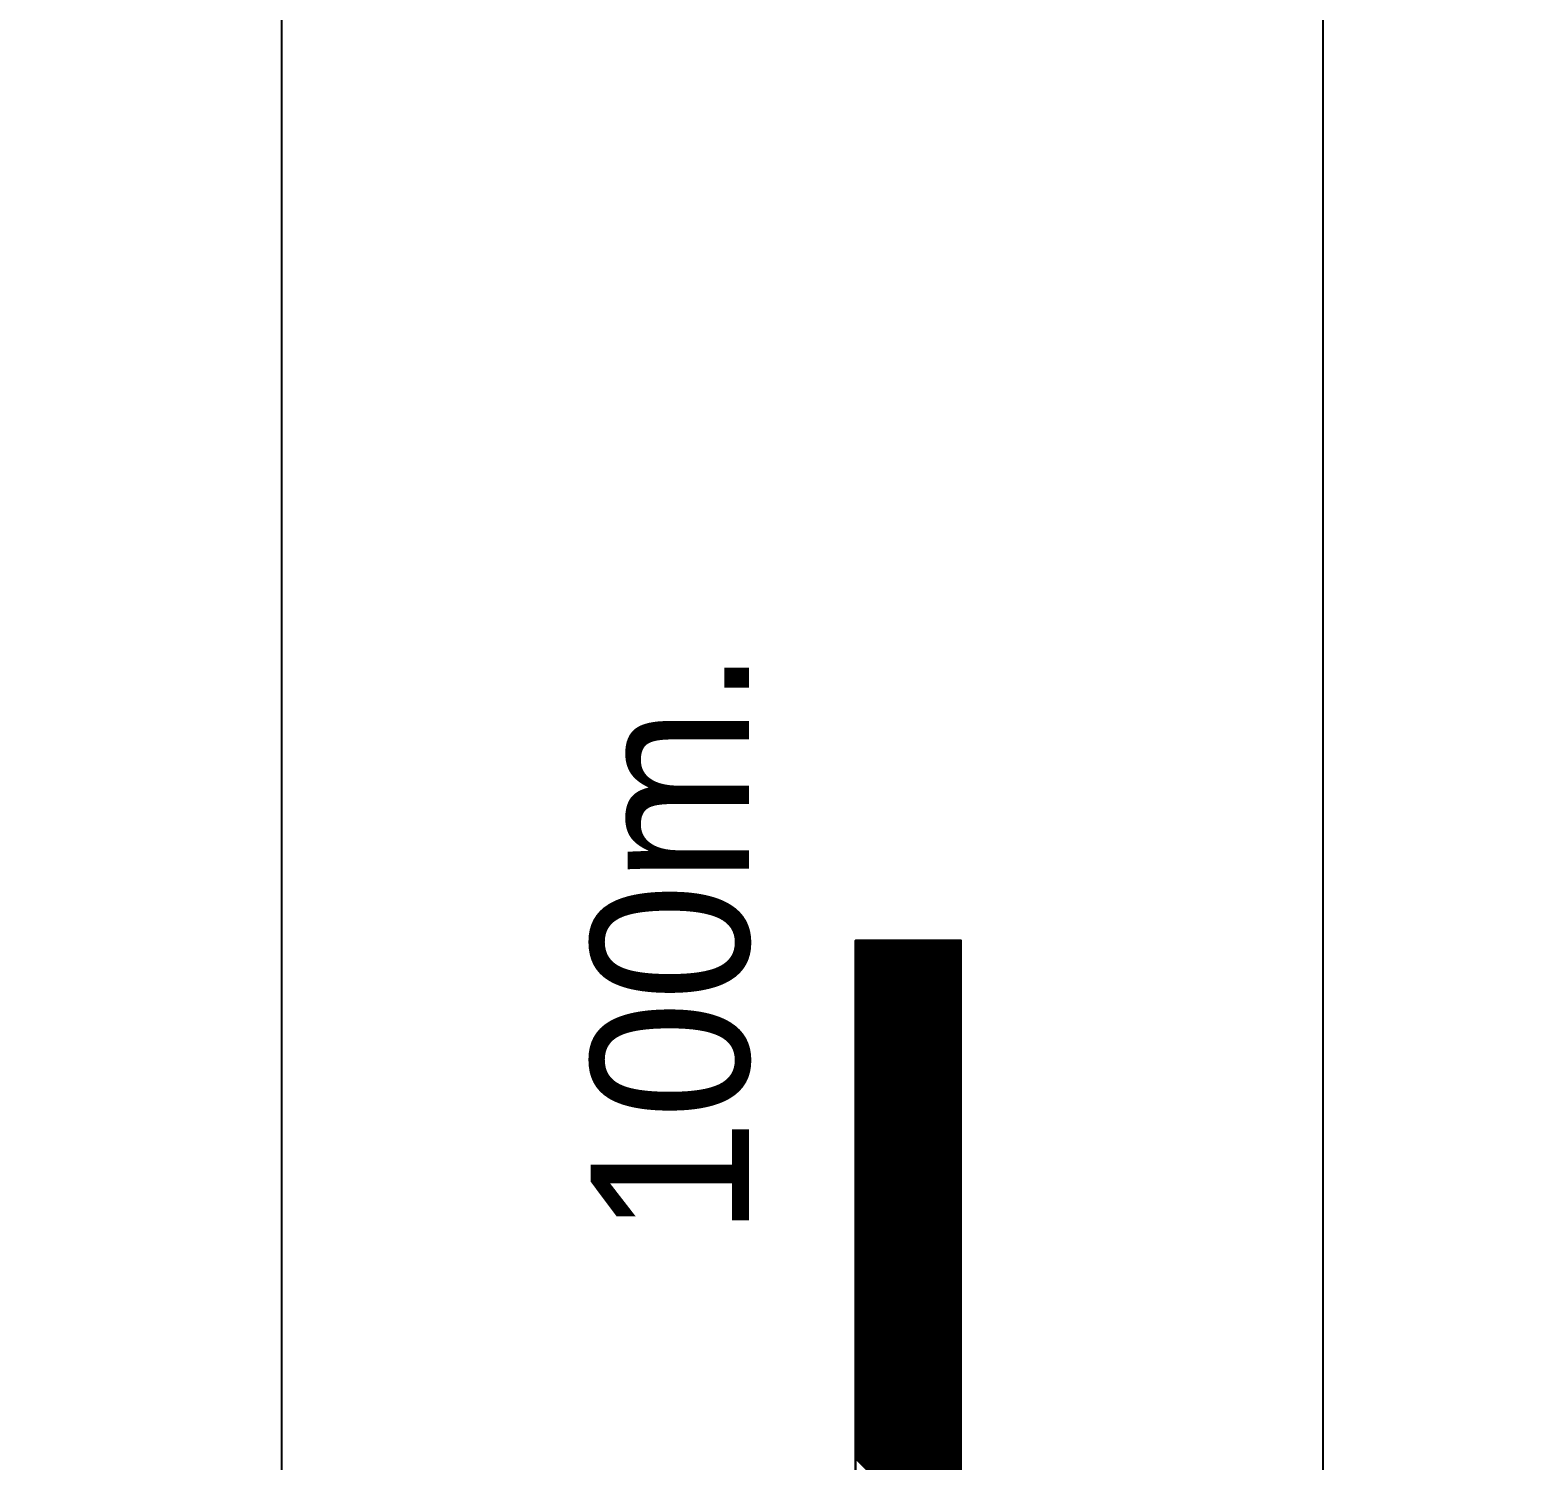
# Model space of a CAD drawing. Extents: x 729854 to 730444, y 4373781 to 4374808.
# Drawn here: x 730085.85 to 730100.01, y 4374776.08 to 4374789.64 of the extents above; entities that cross this region are included whole.
import ezdxf
from ezdxf.enums import TextEntityAlignment as Align

# ---------------------------------------------------------------- set-up
doc = ezdxf.new("R2010")
doc.units = 0
doc.layers.get('0').update_dxf_attribs({"linetype": 'CONTINUOUS'})

msp = doc.modelspace()

# ---------------------------------------------------------------- linework, layer by layer
at = {"color": 0, "linetype": 'CONTINUOUS'}
for p, q in [((730093.67, 4374681.01), (730093.67, 4374781.01)), ((730094.67, 4374780.01), (730093.67, 4374781.01)), ((730093.67, 4374681.01), (730093.67, 4374781.01)), ((730094.67, 4374780.01), (730093.67, 4374781.01)), ((730094.67, 4374779.99), (730093.67, 4374780.99)), ((730094.67, 4374779.99), (730093.67, 4374780.99)), ((730094.67, 4374779.98), (730093.67, 4374780.98)), ((730094.67, 4374779.98), (730093.67, 4374780.98)), ((730094.67, 4374779.96), (730093.67, 4374780.96)), ((730094.67, 4374779.96), (730093.67, 4374780.96)), ((730094.67, 4374779.95), (730093.67, 4374780.95)), ((730094.67, 4374779.95), (730093.67, 4374780.95)), ((730094.67, 4374779.93), (730093.67, 4374780.93)), ((730094.67, 4374779.93), (730093.67, 4374780.93)), ((730094.67, 4374779.92), (730093.67, 4374780.92)), ((730094.67, 4374779.92), (730093.67, 4374780.92)), ((730094.67, 4374779.91), (730093.67, 4374780.91)), ((730094.67, 4374779.91), (730093.67, 4374780.91)), ((730094.67, 4374780.02), (730093.68, 4374781.01)), ((730094.67, 4374780.02), (730093.68, 4374781.01)), ((730094.67, 4374780.03), (730093.69, 4374781.01)), ((730094.67, 4374780.03), (730093.69, 4374781.01)), ((730094.67, 4374780.05), (730093.71, 4374781.01)), ((730094.67, 4374780.05), (730093.71, 4374781.01)), ((730094.67, 4374780.06), (730093.72, 4374781.01)), ((730094.67, 4374780.06), (730093.72, 4374781.01)), ((730094.67, 4374780.08), (730093.74, 4374781.01)), ((730094.67, 4374780.08), (730093.74, 4374781.01)), ((730094.67, 4374780.09), (730093.75, 4374781.01)), ((730094.67, 4374780.09), (730093.75, 4374781.01)), ((730094.67, 4374780.1), (730093.76, 4374781.01)), ((730094.67, 4374780.1), (730093.76, 4374781.01)), ((730094.67, 4374780.12), (730093.78, 4374781.01)), ((730094.67, 4374780.12), (730093.78, 4374781.01)), ((730094.67, 4374780.13), (730093.79, 4374781.01)), ((730094.67, 4374780.13), (730093.79, 4374781.01)), ((730094.67, 4374780.15), (730093.81, 4374781.01)), ((730094.67, 4374780.15), (730093.81, 4374781.01)), ((730094.67, 4374780.16), (730093.82, 4374781.01)), ((730094.67, 4374780.16), (730093.82, 4374781.01)), ((730094.67, 4374780.17), (730093.83, 4374781.01)), ((730094.67, 4374780.17), (730093.83, 4374781.01)), ((730094.67, 4374780.19), (730093.85, 4374781.01)), ((730094.67, 4374780.19), (730093.85, 4374781.01)), ((730094.67, 4374780.2), (730093.86, 4374781.01)), ((730094.67, 4374780.2), (730093.86, 4374781.01)), ((730094.67, 4374780.22), (730093.88, 4374781.01)), ((730094.67, 4374780.22), (730093.88, 4374781.01)), ((730094.67, 4374780.23), (730093.89, 4374781.01)), ((730094.67, 4374780.23), (730093.89, 4374781.01)), ((730094.67, 4374780.25), (730093.91, 4374781.01)), ((730094.67, 4374780.25), (730093.91, 4374781.01)), ((730094.67, 4374780.26), (730093.92, 4374781.01)), ((730094.67, 4374780.26), (730093.92, 4374781.01)), ((730094.67, 4374780.27), (730093.93, 4374781.01)), ((730094.67, 4374780.27), (730093.93, 4374781.01)), ((730094.67, 4374780.29), (730093.95, 4374781.01)), ((730094.67, 4374780.29), (730093.95, 4374781.01)), ((730094.67, 4374780.3), (730093.96, 4374781.01)), ((730094.67, 4374780.3), (730093.96, 4374781.01)), ((730094.67, 4374780.32), (730093.98, 4374781.01)), ((730094.67, 4374780.32), (730093.98, 4374781.01)), ((730094.67, 4374780.33), (730093.99, 4374781.01)), ((730094.67, 4374780.33), (730093.99, 4374781.01)), ((730094.67, 4374780.34), (730094, 4374781.01)), ((730094.67, 4374780.34), (730094, 4374781.01)), ((730094.67, 4374780.36), (730094.02, 4374781.01)), ((730094.67, 4374780.36), (730094.02, 4374781.01)), ((730094.67, 4374780.37), (730094.03, 4374781.01)), ((730094.67, 4374780.37), (730094.03, 4374781.01)), ((730094.67, 4374780.39), (730094.05, 4374781.01)), ((730094.67, 4374780.39), (730094.05, 4374781.01)), ((730094.67, 4374780.4), (730094.06, 4374781.01)), ((730094.67, 4374780.4), (730094.06, 4374781.01)), ((730094.67, 4374780.42), (730094.08, 4374781.01)), ((730094.67, 4374780.42), (730094.08, 4374781.01)), ((730094.67, 4374780.43), (730094.09, 4374781.01)), ((730094.67, 4374780.43), (730094.09, 4374781.01)), ((730094.67, 4374780.44), (730094.1, 4374781.01)), ((730094.67, 4374780.44), (730094.1, 4374781.01)), ((730094.67, 4374780.46), (730094.12, 4374781.01)), ((730094.67, 4374780.46), (730094.12, 4374781.01)), ((730094.67, 4374780.47), (730094.13, 4374781.01)), ((730094.67, 4374780.47), (730094.13, 4374781.01)), ((730094.67, 4374780.49), (730094.15, 4374781.01)), ((730094.67, 4374780.49), (730094.15, 4374781.01)), ((730094.67, 4374780.5), (730094.16, 4374781.01)), ((730094.67, 4374780.5), (730094.16, 4374781.01)), ((730094.67, 4374780.51), (730094.17, 4374781.01)), ((730094.67, 4374780.51), (730094.17, 4374781.01)), ((730094.67, 4374780.53), (730094.19, 4374781.01)), ((730094.67, 4374780.53), (730094.19, 4374781.01)), ((730094.67, 4374780.54), (730094.2, 4374781.01)), ((730094.67, 4374780.54), (730094.2, 4374781.01)), ((730094.67, 4374780.56), (730094.22, 4374781.01)), ((730094.67, 4374780.56), (730094.22, 4374781.01)), ((730094.67, 4374780.57), (730094.23, 4374781.01)), ((730094.67, 4374780.57), (730094.23, 4374781.01)), ((730094.67, 4374780.59), (730094.25, 4374781.01)), ((730094.67, 4374780.59), (730094.25, 4374781.01)), ((730094.67, 4374780.6), (730094.26, 4374781.01)), ((730094.67, 4374780.6), (730094.26, 4374781.01)), ((730094.67, 4374780.61), (730094.27, 4374781.01)), ((730094.67, 4374780.61), (730094.27, 4374781.01)), ((730094.67, 4374780.63), (730094.29, 4374781.01)), ((730094.67, 4374780.63), (730094.29, 4374781.01)), ((730094.67, 4374780.64), (730094.3, 4374781.01)), ((730094.67, 4374780.64), (730094.3, 4374781.01)), ((730094.67, 4374780.66), (730094.32, 4374781.01)), ((730094.67, 4374780.66), (730094.32, 4374781.01)), ((730094.67, 4374780.67), (730094.33, 4374781.01)), ((730094.67, 4374780.67), (730094.33, 4374781.01)), ((730094.67, 4374780.68), (730094.34, 4374781.01)), ((730094.67, 4374780.68), (730094.34, 4374781.01)), ((730094.67, 4374780.7), (730094.36, 4374781.01)), ((730094.67, 4374780.7), (730094.36, 4374781.01)), ((730094.67, 4374780.71), (730094.37, 4374781.01)), ((730094.67, 4374780.71), (730094.37, 4374781.01)), ((730094.67, 4374780.73), (730094.39, 4374781.01)), ((730094.67, 4374780.73), (730094.39, 4374781.01)), ((730094.67, 4374780.74), (730094.4, 4374781.01)), ((730094.67, 4374780.74), (730094.4, 4374781.01)), ((730094.67, 4374780.75), (730094.41, 4374781.01)), ((730094.67, 4374780.75), (730094.41, 4374781.01)), ((730094.67, 4374780.77), (730094.43, 4374781.01)), ((730094.67, 4374780.77), (730094.43, 4374781.01)), ((730094.67, 4374780.78), (730094.44, 4374781.01)), ((730094.67, 4374780.78), (730094.44, 4374781.01)), ((730094.67, 4374780.8), (730094.46, 4374781.01)), ((730094.67, 4374780.8), (730094.46, 4374781.01)), ((730094.67, 4374780.81), (730094.47, 4374781.01)), ((730094.67, 4374780.81), (730094.47, 4374781.01)), ((730094.67, 4374780.83), (730094.49, 4374781.01)), ((730094.67, 4374780.83), (730094.49, 4374781.01)), ((730094.67, 4374780.84), (730094.5, 4374781.01)), ((730094.67, 4374780.84), (730094.5, 4374781.01)), ((730094.67, 4374780.85), (730094.51, 4374781.01)), ((730094.67, 4374780.85), (730094.51, 4374781.01)), ((730094.67, 4374780.87), (730094.53, 4374781.01)), ((730094.67, 4374780.87), (730094.53, 4374781.01)), ((730094.67, 4374780.88), (730094.54, 4374781.01)), ((730094.67, 4374780.88), (730094.54, 4374781.01)), ((730094.67, 4374780.9), (730094.56, 4374781.01)), ((730094.67, 4374780.9), (730094.56, 4374781.01)), ((730094.67, 4374780.91), (730094.57, 4374781.01)), ((730094.67, 4374780.91), (730094.57, 4374781.01)), ((730094.67, 4374780.92), (730094.58, 4374781.01)), ((730094.67, 4374780.92), (730094.58, 4374781.01)), ((730094.67, 4374780.94), (730094.6, 4374781.01)), ((730094.67, 4374780.94), (730094.6, 4374781.01)), ((730094.67, 4374780.95), (730094.61, 4374781.01)), ((730094.67, 4374780.95), (730094.61, 4374781.01)), ((730094.67, 4374780.97), (730094.63, 4374781.01)), ((730094.67, 4374780.97), (730094.63, 4374781.01)), ((730094.67, 4374780.98), (730094.64, 4374781.01)), ((730094.67, 4374780.98), (730094.64, 4374781.01)), ((730094.67, 4374781), (730094.66, 4374781.01)), ((730094.67, 4374781), (730094.66, 4374781.01)), ((730094.67, 4374681.01), (730094.67, 4374781.01)), ((730094.67, 4374681.01), (730094.67, 4374781.01)), ((730094.67, 4374779.89), (730093.67, 4374780.89)), ((730094.67, 4374779.89), (730093.67, 4374780.89)), ((730094.67, 4374779.88), (730093.67, 4374780.88)), ((730094.67, 4374779.88), (730093.67, 4374780.88)), ((730094.67, 4374779.86), (730093.67, 4374780.86)), ((730094.67, 4374779.86), (730093.67, 4374780.86)), ((730094.67, 4374779.85), (730093.67, 4374780.85)), ((730094.67, 4374779.85), (730093.67, 4374780.85)), ((730094.67, 4374779.84), (730093.67, 4374780.84)), ((730094.67, 4374779.84), (730093.67, 4374780.84)), ((730094.67, 4374779.82), (730093.67, 4374780.82)), ((730094.67, 4374779.82), (730093.67, 4374780.82)), ((730094.67, 4374779.81), (730093.67, 4374780.81)), ((730094.67, 4374779.81), (730093.67, 4374780.81)), ((730094.67, 4374779.79), (730093.67, 4374780.79)), ((730094.67, 4374779.79), (730093.67, 4374780.79)), ((730094.67, 4374779.78), (730093.67, 4374780.78)), ((730094.67, 4374779.78), (730093.67, 4374780.78)), ((730094.67, 4374779.76), (730093.67, 4374780.76)), ((730094.67, 4374779.76), (730093.67, 4374780.76)), ((730094.67, 4374779.75), (730093.67, 4374780.75)), ((730094.67, 4374779.75), (730093.67, 4374780.75)), ((730094.67, 4374779.74), (730093.67, 4374780.74)), ((730094.67, 4374779.74), (730093.67, 4374780.74)), ((730094.67, 4374779.72), (730093.67, 4374780.72)), ((730094.67, 4374779.72), (730093.67, 4374780.72)), ((730094.67, 4374779.71), (730093.67, 4374780.71)), ((730094.67, 4374779.71), (730093.67, 4374780.71)), ((730094.67, 4374779.69), (730093.67, 4374780.69)), ((730094.67, 4374779.69), (730093.67, 4374780.69)), ((730094.67, 4374779.68), (730093.67, 4374780.68)), ((730094.67, 4374779.68), (730093.67, 4374780.68)), ((730094.67, 4374779.67), (730093.67, 4374780.67)), ((730094.67, 4374779.67), (730093.67, 4374780.67)), ((730094.67, 4374779.65), (730093.67, 4374780.65)), ((730094.67, 4374779.65), (730093.67, 4374780.65)), ((730094.67, 4374779.64), (730093.67, 4374780.64)), ((730094.67, 4374779.64), (730093.67, 4374780.64)), ((730094.67, 4374779.62), (730093.67, 4374780.62)), ((730094.67, 4374779.62), (730093.67, 4374780.62)), ((730094.67, 4374779.61), (730093.67, 4374780.61)), ((730094.67, 4374779.61), (730093.67, 4374780.61)), ((730094.67, 4374779.6), (730093.67, 4374780.6)), ((730094.67, 4374779.6), (730093.67, 4374780.6)), ((730094.67, 4374779.58), (730093.67, 4374780.58)), ((730094.67, 4374779.58), (730093.67, 4374780.58)), ((730094.67, 4374779.57), (730093.67, 4374780.57)), ((730094.67, 4374779.57), (730093.67, 4374780.57)), ((730094.67, 4374779.55), (730093.67, 4374780.55)), ((730094.67, 4374779.55), (730093.67, 4374780.55)), ((730094.67, 4374779.54), (730093.67, 4374780.54)), ((730094.67, 4374779.54), (730093.67, 4374780.54)), ((730094.67, 4374779.52), (730093.67, 4374780.52)), ((730094.67, 4374779.52), (730093.67, 4374780.52)), ((730094.67, 4374779.51), (730093.67, 4374780.51)), ((730094.67, 4374779.51), (730093.67, 4374780.51)), ((730094.67, 4374779.5), (730093.67, 4374780.5)), ((730094.67, 4374779.5), (730093.67, 4374780.5)), ((730094.67, 4374779.48), (730093.67, 4374780.48)), ((730094.67, 4374779.48), (730093.67, 4374780.48)), ((730094.67, 4374779.47), (730093.67, 4374780.47)), ((730094.67, 4374779.47), (730093.67, 4374780.47)), ((730094.67, 4374779.45), (730093.67, 4374780.45)), ((730094.67, 4374779.45), (730093.67, 4374780.45)), ((730094.67, 4374779.44), (730093.67, 4374780.44)), ((730094.67, 4374779.44), (730093.67, 4374780.44)), ((730094.67, 4374779.43), (730093.67, 4374780.43)), ((730094.67, 4374779.43), (730093.67, 4374780.43)), ((730094.67, 4374779.41), (730093.67, 4374780.41)), ((730094.67, 4374779.41), (730093.67, 4374780.41)), ((730094.67, 4374779.4), (730093.67, 4374780.4)), ((730094.67, 4374779.4), (730093.67, 4374780.4)), ((730094.67, 4374779.38), (730093.67, 4374780.38)), ((730094.67, 4374779.38), (730093.67, 4374780.38)), ((730094.67, 4374779.37), (730093.67, 4374780.37)), ((730094.67, 4374779.37), (730093.67, 4374780.37)), ((730094.67, 4374779.35), (730093.67, 4374780.35)), ((730094.67, 4374779.35), (730093.67, 4374780.35)), ((730094.67, 4374779.34), (730093.67, 4374780.34)), ((730094.67, 4374779.34), (730093.67, 4374780.34)), ((730094.67, 4374779.33), (730093.67, 4374780.33)), ((730094.67, 4374779.33), (730093.67, 4374780.33)), ((730094.67, 4374779.31), (730093.67, 4374780.31)), ((730094.67, 4374779.31), (730093.67, 4374780.31)), ((730094.67, 4374779.3), (730093.67, 4374780.3)), ((730094.67, 4374779.3), (730093.67, 4374780.3)), ((730094.67, 4374779.28), (730093.67, 4374780.28)), ((730094.67, 4374779.28), (730093.67, 4374780.28)), ((730094.67, 4374779.27), (730093.67, 4374780.27)), ((730094.67, 4374779.27), (730093.67, 4374780.27)), ((730094.67, 4374779.26), (730093.67, 4374780.26)), ((730094.67, 4374779.26), (730093.67, 4374780.26)), ((730094.67, 4374779.24), (730093.67, 4374780.24)), ((730094.67, 4374779.24), (730093.67, 4374780.24)), ((730094.67, 4374779.23), (730093.67, 4374780.23)), ((730094.67, 4374779.23), (730093.67, 4374780.23)), ((730094.67, 4374779.21), (730093.67, 4374780.21)), ((730094.67, 4374779.21), (730093.67, 4374780.21)), ((730094.67, 4374779.2), (730093.67, 4374780.2)), ((730094.67, 4374779.2), (730093.67, 4374780.2)), ((730094.67, 4374779.18), (730093.67, 4374780.18)), ((730094.67, 4374779.18), (730093.67, 4374780.18)), ((730094.67, 4374779.17), (730093.67, 4374780.17)), ((730094.67, 4374779.17), (730093.67, 4374780.17)), ((730094.67, 4374779.16), (730093.67, 4374780.16)), ((730094.67, 4374779.16), (730093.67, 4374780.16)), ((730094.67, 4374779.14), (730093.67, 4374780.14)), ((730094.67, 4374779.14), (730093.67, 4374780.14)), ((730094.67, 4374779.13), (730093.67, 4374780.13)), ((730094.67, 4374779.13), (730093.67, 4374780.13)), ((730094.67, 4374779.11), (730093.67, 4374780.11)), ((730094.67, 4374779.11), (730093.67, 4374780.11)), ((730094.67, 4374779.1), (730093.67, 4374780.1)), ((730094.67, 4374779.1), (730093.67, 4374780.1)), ((730094.67, 4374779.09), (730093.67, 4374780.09)), ((730094.67, 4374779.09), (730093.67, 4374780.09)), ((730094.67, 4374779.07), (730093.67, 4374780.07)), ((730094.67, 4374779.07), (730093.67, 4374780.07)), ((730094.67, 4374779.06), (730093.67, 4374780.06)), ((730094.67, 4374779.06), (730093.67, 4374780.06)), ((730094.67, 4374779.04), (730093.67, 4374780.04)), ((730094.67, 4374779.04), (730093.67, 4374780.04)), ((730094.67, 4374779.03), (730093.67, 4374780.03)), ((730094.67, 4374779.03), (730093.67, 4374780.03)), ((730094.67, 4374779.02), (730093.67, 4374780.02)), ((730094.67, 4374779.02), (730093.67, 4374780.02)), ((730094.67, 4374779), (730093.67, 4374780)), ((730094.67, 4374779), (730093.67, 4374780)), ((730094.67, 4374778.99), (730093.67, 4374779.99)), ((730094.67, 4374778.99), (730093.67, 4374779.99)), ((730094.67, 4374778.97), (730093.67, 4374779.97)), ((730094.67, 4374778.97), (730093.67, 4374779.97)), ((730094.67, 4374778.96), (730093.67, 4374779.96)), ((730094.67, 4374778.96), (730093.67, 4374779.96)), ((730094.67, 4374778.94), (730093.67, 4374779.94)), ((730094.67, 4374778.94), (730093.67, 4374779.94)), ((730094.67, 4374778.93), (730093.67, 4374779.93)), ((730094.67, 4374778.93), (730093.67, 4374779.93)), ((730094.67, 4374778.92), (730093.67, 4374779.92)), ((730094.67, 4374778.92), (730093.67, 4374779.92)), ((730094.67, 4374778.9), (730093.67, 4374779.9)), ((730094.67, 4374778.9), (730093.67, 4374779.9)), ((730094.67, 4374778.89), (730093.67, 4374779.89)), ((730094.67, 4374778.89), (730093.67, 4374779.89)), ((730094.67, 4374778.87), (730093.67, 4374779.87)), ((730094.67, 4374778.87), (730093.67, 4374779.87)), ((730094.67, 4374778.86), (730093.67, 4374779.86)), ((730094.67, 4374778.86), (730093.67, 4374779.86)), ((730094.67, 4374778.85), (730093.67, 4374779.85)), ((730094.67, 4374778.85), (730093.67, 4374779.85)), ((730094.67, 4374778.83), (730093.67, 4374779.83)), ((730094.67, 4374778.83), (730093.67, 4374779.83)), ((730094.67, 4374778.82), (730093.67, 4374779.82)), ((730094.67, 4374778.82), (730093.67, 4374779.82)), ((730094.67, 4374778.8), (730093.67, 4374779.8)), ((730094.67, 4374778.8), (730093.67, 4374779.8)), ((730094.67, 4374778.79), (730093.67, 4374779.79)), ((730094.67, 4374778.79), (730093.67, 4374779.79)), ((730094.67, 4374778.77), (730093.67, 4374779.77)), ((730094.67, 4374778.77), (730093.67, 4374779.77)), ((730094.67, 4374778.76), (730093.67, 4374779.76)), ((730094.67, 4374778.76), (730093.67, 4374779.76)), ((730094.67, 4374778.75), (730093.67, 4374779.75)), ((730094.67, 4374778.75), (730093.67, 4374779.75)), ((730094.67, 4374778.73), (730093.67, 4374779.73)), ((730094.67, 4374778.73), (730093.67, 4374779.73)), ((730094.67, 4374778.72), (730093.67, 4374779.72)), ((730094.67, 4374778.72), (730093.67, 4374779.72)), ((730094.67, 4374778.7), (730093.67, 4374779.7)), ((730094.67, 4374778.7), (730093.67, 4374779.7)), ((730094.67, 4374778.69), (730093.67, 4374779.69)), ((730094.67, 4374778.69), (730093.67, 4374779.69)), ((730094.67, 4374778.68), (730093.67, 4374779.68)), ((730094.67, 4374778.68), (730093.67, 4374779.68)), ((730094.67, 4374778.66), (730093.67, 4374779.66)), ((730094.67, 4374778.66), (730093.67, 4374779.66)), ((730094.67, 4374778.65), (730093.67, 4374779.65)), ((730094.67, 4374778.65), (730093.67, 4374779.65)), ((730094.67, 4374778.63), (730093.67, 4374779.63)), ((730094.67, 4374778.63), (730093.67, 4374779.63)), ((730094.67, 4374778.62), (730093.67, 4374779.62)), ((730094.67, 4374778.62), (730093.67, 4374779.62)), ((730094.67, 4374778.61), (730093.67, 4374779.61)), ((730094.67, 4374778.61), (730093.67, 4374779.61)), ((730094.67, 4374778.59), (730093.67, 4374779.59)), ((730094.67, 4374778.59), (730093.67, 4374779.59)), ((730094.67, 4374778.58), (730093.67, 4374779.58)), ((730094.67, 4374778.58), (730093.67, 4374779.58)), ((730094.67, 4374778.56), (730093.67, 4374779.56)), ((730094.67, 4374778.56), (730093.67, 4374779.56)), ((730094.67, 4374778.55), (730093.67, 4374779.55)), ((730094.67, 4374778.55), (730093.67, 4374779.55)), ((730094.67, 4374778.53), (730093.67, 4374779.53)), ((730094.67, 4374778.53), (730093.67, 4374779.53)), ((730094.67, 4374778.52), (730093.67, 4374779.52)), ((730094.67, 4374778.52), (730093.67, 4374779.52)), ((730094.67, 4374778.51), (730093.67, 4374779.51)), ((730094.67, 4374778.51), (730093.67, 4374779.51)), ((730094.67, 4374778.49), (730093.67, 4374779.49)), ((730094.67, 4374778.49), (730093.67, 4374779.49)), ((730094.67, 4374778.48), (730093.67, 4374779.48)), ((730094.67, 4374778.48), (730093.67, 4374779.48)), ((730094.67, 4374778.46), (730093.67, 4374779.46)), ((730094.67, 4374778.46), (730093.67, 4374779.46)), ((730094.67, 4374778.45), (730093.67, 4374779.45)), ((730094.67, 4374778.45), (730093.67, 4374779.45)), ((730094.67, 4374778.44), (730093.67, 4374779.44)), ((730094.67, 4374778.44), (730093.67, 4374779.44)), ((730094.67, 4374778.42), (730093.67, 4374779.42)), ((730094.67, 4374778.42), (730093.67, 4374779.42)), ((730094.67, 4374778.41), (730093.67, 4374779.41)), ((730094.67, 4374778.41), (730093.67, 4374779.41)), ((730094.67, 4374778.39), (730093.67, 4374779.39)), ((730094.67, 4374778.39), (730093.67, 4374779.39)), ((730094.67, 4374778.38), (730093.67, 4374779.38)), ((730094.67, 4374778.38), (730093.67, 4374779.38)), ((730094.67, 4374778.36), (730093.67, 4374779.36)), ((730094.67, 4374778.36), (730093.67, 4374779.36)), ((730094.67, 4374778.35), (730093.67, 4374779.35)), ((730094.67, 4374778.35), (730093.67, 4374779.35)), ((730094.67, 4374778.34), (730093.67, 4374779.34)), ((730094.67, 4374778.34), (730093.67, 4374779.34)), ((730094.67, 4374778.32), (730093.67, 4374779.32)), ((730094.67, 4374778.32), (730093.67, 4374779.32)), ((730094.67, 4374778.31), (730093.67, 4374779.31)), ((730094.67, 4374778.31), (730093.67, 4374779.31)), ((730094.67, 4374778.29), (730093.67, 4374779.29)), ((730094.67, 4374778.29), (730093.67, 4374779.29)), ((730094.67, 4374778.28), (730093.67, 4374779.28)), ((730094.67, 4374778.28), (730093.67, 4374779.28)), ((730094.67, 4374778.27), (730093.67, 4374779.27)), ((730094.67, 4374778.27), (730093.67, 4374779.27)), ((730094.67, 4374778.25), (730093.67, 4374779.25)), ((730094.67, 4374778.25), (730093.67, 4374779.25)), ((730094.67, 4374778.24), (730093.67, 4374779.24)), ((730094.67, 4374778.24), (730093.67, 4374779.24)), ((730094.67, 4374778.22), (730093.67, 4374779.22)), ((730094.67, 4374778.22), (730093.67, 4374779.22)), ((730094.67, 4374778.21), (730093.67, 4374779.21)), ((730094.67, 4374778.21), (730093.67, 4374779.21)), ((730094.67, 4374778.2), (730093.67, 4374779.2)), ((730094.67, 4374778.2), (730093.67, 4374779.2)), ((730094.67, 4374778.18), (730093.67, 4374779.18)), ((730094.67, 4374778.18), (730093.67, 4374779.18)), ((730094.67, 4374778.17), (730093.67, 4374779.17)), ((730094.67, 4374778.17), (730093.67, 4374779.17)), ((730094.67, 4374778.15), (730093.67, 4374779.15)), ((730094.67, 4374778.15), (730093.67, 4374779.15)), ((730094.67, 4374778.14), (730093.67, 4374779.14)), ((730094.67, 4374778.14), (730093.67, 4374779.14)), ((730094.67, 4374778.12), (730093.67, 4374779.12)), ((730094.67, 4374778.12), (730093.67, 4374779.12)), ((730094.67, 4374778.11), (730093.67, 4374779.11)), ((730094.67, 4374778.11), (730093.67, 4374779.11)), ((730094.67, 4374778.1), (730093.67, 4374779.1)), ((730094.67, 4374778.1), (730093.67, 4374779.1)), ((730094.67, 4374778.08), (730093.67, 4374779.08)), ((730094.67, 4374778.08), (730093.67, 4374779.08)), ((730094.67, 4374778.07), (730093.67, 4374779.07)), ((730094.67, 4374778.07), (730093.67, 4374779.07)), ((730094.67, 4374778.05), (730093.67, 4374779.05)), ((730094.67, 4374778.05), (730093.67, 4374779.05)), ((730094.67, 4374778.04), (730093.67, 4374779.04)), ((730094.67, 4374778.04), (730093.67, 4374779.04)), ((730094.67, 4374778.03), (730093.67, 4374779.03)), ((730094.67, 4374778.03), (730093.67, 4374779.03)), ((730094.67, 4374778.01), (730093.67, 4374779.01)), ((730094.67, 4374778.01), (730093.67, 4374779.01)), ((730094.67, 4374778), (730093.67, 4374779)), ((730094.67, 4374778), (730093.67, 4374779)), ((730094.67, 4374777.98), (730093.67, 4374778.98)), ((730094.67, 4374777.98), (730093.67, 4374778.98)), ((730094.67, 4374777.97), (730093.67, 4374778.97)), ((730094.67, 4374777.97), (730093.67, 4374778.97)), ((730094.67, 4374777.95), (730093.67, 4374778.95)), ((730094.67, 4374777.95), (730093.67, 4374778.95)), ((730094.67, 4374777.94), (730093.67, 4374778.94)), ((730094.67, 4374777.94), (730093.67, 4374778.94)), ((730094.67, 4374777.93), (730093.67, 4374778.93)), ((730094.67, 4374777.93), (730093.67, 4374778.93)), ((730094.67, 4374777.91), (730093.67, 4374778.91)), ((730094.67, 4374777.91), (730093.67, 4374778.91)), ((730094.67, 4374777.9), (730093.67, 4374778.9)), ((730094.67, 4374777.9), (730093.67, 4374778.9)), ((730094.67, 4374777.88), (730093.67, 4374778.88)), ((730094.67, 4374777.88), (730093.67, 4374778.88)), ((730094.67, 4374777.87), (730093.67, 4374778.87)), ((730094.67, 4374777.87), (730093.67, 4374778.87)), ((730094.67, 4374777.86), (730093.67, 4374778.86)), ((730094.67, 4374777.86), (730093.67, 4374778.86)), ((730094.67, 4374777.84), (730093.67, 4374778.84)), ((730094.67, 4374777.84), (730093.67, 4374778.84)), ((730094.67, 4374777.83), (730093.67, 4374778.83)), ((730094.67, 4374777.83), (730093.67, 4374778.83)), ((730094.67, 4374777.81), (730093.67, 4374778.81)), ((730094.67, 4374777.81), (730093.67, 4374778.81)), ((730094.67, 4374777.8), (730093.67, 4374778.8)), ((730094.67, 4374777.8), (730093.67, 4374778.8)), ((730094.67, 4374777.78), (730093.67, 4374778.78)), ((730094.67, 4374777.78), (730093.67, 4374778.78)), ((730094.67, 4374777.77), (730093.67, 4374778.77)), ((730094.67, 4374777.77), (730093.67, 4374778.77)), ((730094.67, 4374777.76), (730093.67, 4374778.76)), ((730094.67, 4374777.76), (730093.67, 4374778.76)), ((730094.67, 4374777.74), (730093.67, 4374778.74)), ((730094.67, 4374777.74), (730093.67, 4374778.74)), ((730094.67, 4374777.73), (730093.67, 4374778.73)), ((730094.67, 4374777.73), (730093.67, 4374778.73)), ((730094.67, 4374777.71), (730093.67, 4374778.71)), ((730094.67, 4374777.71), (730093.67, 4374778.71)), ((730094.67, 4374777.7), (730093.67, 4374778.7)), ((730094.67, 4374777.7), (730093.67, 4374778.7)), ((730094.67, 4374777.69), (730093.67, 4374778.69)), ((730094.67, 4374777.69), (730093.67, 4374778.69)), ((730094.67, 4374777.67), (730093.67, 4374778.67)), ((730094.67, 4374777.67), (730093.67, 4374778.67)), ((730094.67, 4374777.66), (730093.67, 4374778.66)), ((730094.67, 4374777.66), (730093.67, 4374778.66)), ((730094.67, 4374777.64), (730093.67, 4374778.64)), ((730094.67, 4374777.64), (730093.67, 4374778.64)), ((730094.67, 4374777.63), (730093.67, 4374778.63)), ((730094.67, 4374777.63), (730093.67, 4374778.63)), ((730094.67, 4374777.62), (730093.67, 4374778.62)), ((730094.67, 4374777.62), (730093.67, 4374778.62)), ((730094.67, 4374777.6), (730093.67, 4374778.6)), ((730094.67, 4374777.6), (730093.67, 4374778.6)), ((730094.67, 4374777.59), (730093.67, 4374778.59)), ((730094.67, 4374777.59), (730093.67, 4374778.59)), ((730094.67, 4374777.57), (730093.67, 4374778.57)), ((730094.67, 4374777.57), (730093.67, 4374778.57)), ((730094.67, 4374777.56), (730093.67, 4374778.56)), ((730094.67, 4374777.56), (730093.67, 4374778.56)), ((730094.67, 4374777.54), (730093.67, 4374778.54)), ((730094.67, 4374777.54), (730093.67, 4374778.54)), ((730094.67, 4374777.53), (730093.67, 4374778.53)), ((730094.67, 4374777.53), (730093.67, 4374778.53)), ((730094.67, 4374777.52), (730093.67, 4374778.52)), ((730094.67, 4374777.52), (730093.67, 4374778.52)), ((730094.67, 4374777.5), (730093.67, 4374778.5)), ((730094.67, 4374777.5), (730093.67, 4374778.5)), ((730094.67, 4374777.49), (730093.67, 4374778.49)), ((730094.67, 4374777.49), (730093.67, 4374778.49)), ((730094.67, 4374777.47), (730093.67, 4374778.47)), ((730094.67, 4374777.47), (730093.67, 4374778.47)), ((730094.67, 4374777.46), (730093.67, 4374778.46)), ((730094.67, 4374777.46), (730093.67, 4374778.46)), ((730094.67, 4374777.45), (730093.67, 4374778.45)), ((730094.67, 4374777.45), (730093.67, 4374778.45)), ((730094.67, 4374777.43), (730093.67, 4374778.43)), ((730094.67, 4374777.43), (730093.67, 4374778.43)), ((730094.67, 4374777.42), (730093.67, 4374778.42)), ((730094.67, 4374777.42), (730093.67, 4374778.42)), ((730094.67, 4374777.4), (730093.67, 4374778.4)), ((730094.67, 4374777.4), (730093.67, 4374778.4)), ((730094.67, 4374777.39), (730093.67, 4374778.39)), ((730094.67, 4374777.39), (730093.67, 4374778.39)), ((730094.67, 4374777.37), (730093.67, 4374778.37)), ((730094.67, 4374777.37), (730093.67, 4374778.37)), ((730094.67, 4374777.36), (730093.67, 4374778.36)), ((730094.67, 4374777.36), (730093.67, 4374778.36)), ((730094.67, 4374777.35), (730093.67, 4374778.35)), ((730094.67, 4374777.35), (730093.67, 4374778.35)), ((730094.67, 4374777.33), (730093.67, 4374778.33)), ((730094.67, 4374777.33), (730093.67, 4374778.33)), ((730094.67, 4374777.32), (730093.67, 4374778.32)), ((730094.67, 4374777.32), (730093.67, 4374778.32)), ((730094.67, 4374777.3), (730093.67, 4374778.3)), ((730094.67, 4374777.3), (730093.67, 4374778.3)), ((730094.67, 4374777.29), (730093.67, 4374778.29)), ((730094.67, 4374777.29), (730093.67, 4374778.29)), ((730094.67, 4374777.28), (730093.67, 4374778.28)), ((730094.67, 4374777.28), (730093.67, 4374778.28)), ((730094.67, 4374777.26), (730093.67, 4374778.26)), ((730094.67, 4374777.26), (730093.67, 4374778.26)), ((730094.67, 4374777.25), (730093.67, 4374778.25)), ((730094.67, 4374777.25), (730093.67, 4374778.25)), ((730094.67, 4374777.23), (730093.67, 4374778.23)), ((730094.67, 4374777.23), (730093.67, 4374778.23)), ((730094.67, 4374777.22), (730093.67, 4374778.22)), ((730094.67, 4374777.22), (730093.67, 4374778.22)), ((730094.67, 4374777.21), (730093.67, 4374778.21)), ((730094.67, 4374777.21), (730093.67, 4374778.21)), ((730094.67, 4374777.19), (730093.67, 4374778.19)), ((730094.67, 4374777.19), (730093.67, 4374778.19)), ((730094.67, 4374777.18), (730093.67, 4374778.18)), ((730094.67, 4374777.18), (730093.67, 4374778.18)), ((730094.67, 4374777.16), (730093.67, 4374778.16)), ((730094.67, 4374777.16), (730093.67, 4374778.16)), ((730094.67, 4374777.15), (730093.67, 4374778.15)), ((730094.67, 4374777.15), (730093.67, 4374778.15)), ((730094.67, 4374777.13), (730093.67, 4374778.13)), ((730094.67, 4374777.13), (730093.67, 4374778.13)), ((730094.67, 4374777.12), (730093.67, 4374778.12)), ((730094.67, 4374777.12), (730093.67, 4374778.12)), ((730094.67, 4374777.11), (730093.67, 4374778.11)), ((730094.67, 4374777.11), (730093.67, 4374778.11)), ((730094.67, 4374777.09), (730093.67, 4374778.09)), ((730094.67, 4374777.09), (730093.67, 4374778.09)), ((730094.67, 4374777.08), (730093.67, 4374778.08)), ((730094.67, 4374777.08), (730093.67, 4374778.08)), ((730094.67, 4374777.06), (730093.67, 4374778.06)), ((730094.67, 4374777.06), (730093.67, 4374778.06)), ((730094.67, 4374777.05), (730093.67, 4374778.05)), ((730094.67, 4374777.05), (730093.67, 4374778.05)), ((730094.67, 4374777.04), (730093.67, 4374778.04)), ((730094.67, 4374777.04), (730093.67, 4374778.04)), ((730094.67, 4374777.02), (730093.67, 4374778.02)), ((730094.67, 4374777.02), (730093.67, 4374778.02)), ((730094.67, 4374777.01), (730093.67, 4374778.01)), ((730094.67, 4374777.01), (730093.67, 4374778.01)), ((730094.67, 4374776.99), (730093.67, 4374777.99)), ((730094.67, 4374776.99), (730093.67, 4374777.99)), ((730094.67, 4374776.98), (730093.67, 4374777.98)), ((730094.67, 4374776.98), (730093.67, 4374777.98)), ((730094.67, 4374776.96), (730093.67, 4374777.96)), ((730094.67, 4374776.96), (730093.67, 4374777.96)), ((730094.67, 4374776.95), (730093.67, 4374777.95)), ((730094.67, 4374776.95), (730093.67, 4374777.95)), ((730094.67, 4374776.94), (730093.67, 4374777.94)), ((730094.67, 4374776.94), (730093.67, 4374777.94)), ((730094.67, 4374776.92), (730093.67, 4374777.92)), ((730094.67, 4374776.92), (730093.67, 4374777.92)), ((730094.67, 4374776.91), (730093.67, 4374777.91)), ((730094.67, 4374776.91), (730093.67, 4374777.91)), ((730094.67, 4374776.89), (730093.67, 4374777.89)), ((730094.67, 4374776.89), (730093.67, 4374777.89)), ((730094.67, 4374776.88), (730093.67, 4374777.88)), ((730094.67, 4374776.88), (730093.67, 4374777.88)), ((730094.67, 4374776.87), (730093.67, 4374777.87)), ((730094.67, 4374776.87), (730093.67, 4374777.87)), ((730094.67, 4374776.85), (730093.67, 4374777.85)), ((730094.67, 4374776.85), (730093.67, 4374777.85)), ((730094.67, 4374776.84), (730093.67, 4374777.84)), ((730094.67, 4374776.84), (730093.67, 4374777.84)), ((730094.67, 4374776.82), (730093.67, 4374777.82)), ((730094.67, 4374776.82), (730093.67, 4374777.82)), ((730094.67, 4374776.81), (730093.67, 4374777.81)), ((730094.67, 4374776.81), (730093.67, 4374777.81)), ((730094.67, 4374776.79), (730093.67, 4374777.79)), ((730094.67, 4374776.79), (730093.67, 4374777.79)), ((730094.67, 4374776.78), (730093.67, 4374777.78)), ((730094.67, 4374776.78), (730093.67, 4374777.78)), ((730094.67, 4374776.77), (730093.67, 4374777.77)), ((730094.67, 4374776.77), (730093.67, 4374777.77)), ((730094.67, 4374776.75), (730093.67, 4374777.75)), ((730094.67, 4374776.75), (730093.67, 4374777.75)), ((730094.67, 4374776.74), (730093.67, 4374777.74)), ((730094.67, 4374776.74), (730093.67, 4374777.74)), ((730094.67, 4374776.72), (730093.67, 4374777.72)), ((730094.67, 4374776.72), (730093.67, 4374777.72)), ((730094.67, 4374776.71), (730093.67, 4374777.71)), ((730094.67, 4374776.71), (730093.67, 4374777.71)), ((730094.67, 4374776.7), (730093.67, 4374777.7)), ((730094.67, 4374776.7), (730093.67, 4374777.7)), ((730094.67, 4374776.68), (730093.67, 4374777.68)), ((730094.67, 4374776.68), (730093.67, 4374777.68)), ((730094.67, 4374776.67), (730093.67, 4374777.67)), ((730094.67, 4374776.67), (730093.67, 4374777.67)), ((730094.67, 4374776.65), (730093.67, 4374777.65)), ((730094.67, 4374776.65), (730093.67, 4374777.65)), ((730094.67, 4374776.64), (730093.67, 4374777.64)), ((730094.67, 4374776.64), (730093.67, 4374777.64)), ((730094.67, 4374776.63), (730093.67, 4374777.63)), ((730094.67, 4374776.63), (730093.67, 4374777.63)), ((730094.67, 4374776.61), (730093.67, 4374777.61)), ((730094.67, 4374776.61), (730093.67, 4374777.61)), ((730094.67, 4374776.6), (730093.67, 4374777.6)), ((730094.67, 4374776.6), (730093.67, 4374777.6)), ((730094.67, 4374776.58), (730093.67, 4374777.58)), ((730094.67, 4374776.58), (730093.67, 4374777.58)), ((730094.67, 4374776.57), (730093.67, 4374777.57)), ((730094.67, 4374776.57), (730093.67, 4374777.57)), ((730094.67, 4374776.55), (730093.67, 4374777.55)), ((730094.67, 4374776.55), (730093.67, 4374777.55)), ((730094.67, 4374776.54), (730093.67, 4374777.54)), ((730094.67, 4374776.54), (730093.67, 4374777.54)), ((730094.67, 4374776.53), (730093.67, 4374777.53)), ((730094.67, 4374776.53), (730093.67, 4374777.53)), ((730094.67, 4374776.51), (730093.67, 4374777.51)), ((730094.67, 4374776.51), (730093.67, 4374777.51)), ((730094.67, 4374776.5), (730093.67, 4374777.5)), ((730094.67, 4374776.5), (730093.67, 4374777.5)), ((730094.67, 4374776.48), (730093.67, 4374777.48)), ((730094.67, 4374776.48), (730093.67, 4374777.48)), ((730094.67, 4374776.47), (730093.67, 4374777.47)), ((730094.67, 4374776.47), (730093.67, 4374777.47)), ((730094.67, 4374776.46), (730093.67, 4374777.46)), ((730094.67, 4374776.46), (730093.67, 4374777.46)), ((730094.67, 4374776.44), (730093.67, 4374777.44)), ((730094.67, 4374776.44), (730093.67, 4374777.44)), ((730094.67, 4374776.43), (730093.67, 4374777.43)), ((730094.67, 4374776.43), (730093.67, 4374777.43)), ((730094.67, 4374776.41), (730093.67, 4374777.41)), ((730094.67, 4374776.41), (730093.67, 4374777.41)), ((730094.67, 4374776.4), (730093.67, 4374777.4)), ((730094.67, 4374776.4), (730093.67, 4374777.4)), ((730094.67, 4374776.38), (730093.67, 4374777.38)), ((730094.67, 4374776.38), (730093.67, 4374777.38)), ((730094.67, 4374776.37), (730093.67, 4374777.37)), ((730094.67, 4374776.37), (730093.67, 4374777.37)), ((730094.67, 4374776.36), (730093.67, 4374777.36)), ((730094.67, 4374776.36), (730093.67, 4374777.36)), ((730094.67, 4374776.34), (730093.67, 4374777.34)), ((730094.67, 4374776.34), (730093.67, 4374777.34)), ((730094.67, 4374776.33), (730093.67, 4374777.33)), ((730094.67, 4374776.33), (730093.67, 4374777.33)), ((730094.67, 4374776.31), (730093.67, 4374777.31)), ((730094.67, 4374776.31), (730093.67, 4374777.31)), ((730094.67, 4374776.3), (730093.67, 4374777.3)), ((730094.67, 4374776.3), (730093.67, 4374777.3)), ((730094.67, 4374776.29), (730093.67, 4374777.29)), ((730094.67, 4374776.29), (730093.67, 4374777.29)), ((730094.67, 4374776.27), (730093.67, 4374777.27)), ((730094.67, 4374776.27), (730093.67, 4374777.27)), ((730094.67, 4374776.26), (730093.67, 4374777.26)), ((730094.67, 4374776.26), (730093.67, 4374777.26)), ((730094.67, 4374776.24), (730093.67, 4374777.24)), ((730094.67, 4374776.24), (730093.67, 4374777.24)), ((730094.67, 4374776.23), (730093.67, 4374777.23)), ((730094.67, 4374776.23), (730093.67, 4374777.23)), ((730094.67, 4374776.22), (730093.67, 4374777.22)), ((730094.67, 4374776.22), (730093.67, 4374777.22)), ((730094.67, 4374776.2), (730093.67, 4374777.2)), ((730094.67, 4374776.2), (730093.67, 4374777.2)), ((730094.67, 4374776.19), (730093.67, 4374777.19)), ((730094.67, 4374776.19), (730093.67, 4374777.19)), ((730094.67, 4374776.17), (730093.67, 4374777.17)), ((730094.67, 4374776.17), (730093.67, 4374777.17)), ((730094.67, 4374776.16), (730093.67, 4374777.16)), ((730094.67, 4374776.16), (730093.67, 4374777.16)), ((730094.67, 4374776.14), (730093.67, 4374777.14)), ((730094.67, 4374776.14), (730093.67, 4374777.14)), ((730094.67, 4374776.13), (730093.67, 4374777.13)), ((730094.67, 4374776.13), (730093.67, 4374777.13)), ((730094.67, 4374776.12), (730093.67, 4374777.12)), ((730094.67, 4374776.12), (730093.67, 4374777.12)), ((730094.67, 4374776.1), (730093.67, 4374777.1)), ((730094.67, 4374776.1), (730093.67, 4374777.1)), ((730094.67, 4374776.09), (730093.67, 4374777.09)), ((730094.67, 4374776.09), (730093.67, 4374777.09)), ((730094.67, 4374776.07), (730093.67, 4374777.07)), ((730094.67, 4374776.07), (730093.67, 4374777.07)), ((730094.67, 4374776.06), (730093.67, 4374777.06)), ((730094.67, 4374776.06), (730093.67, 4374777.06)), ((730094.67, 4374776.05), (730093.67, 4374777.05)), ((730094.67, 4374776.05), (730093.67, 4374777.05)), ((730094.67, 4374776.03), (730093.67, 4374777.03)), ((730094.67, 4374776.03), (730093.67, 4374777.03)), ((730094.67, 4374776.02), (730093.67, 4374777.02)), ((730094.67, 4374776.02), (730093.67, 4374777.02)), ((730094.67, 4374776), (730093.67, 4374777)), ((730094.67, 4374776), (730093.67, 4374777)), ((730094.67, 4374775.99), (730093.67, 4374776.99)), ((730094.67, 4374775.99), (730093.67, 4374776.99)), ((730094.67, 4374775.97), (730093.67, 4374776.97)), ((730094.67, 4374775.97), (730093.67, 4374776.97)), ((730094.67, 4374775.96), (730093.67, 4374776.96)), ((730094.67, 4374775.96), (730093.67, 4374776.96)), ((730094.67, 4374775.95), (730093.67, 4374776.95)), ((730094.67, 4374775.95), (730093.67, 4374776.95)), ((730094.67, 4374775.93), (730093.67, 4374776.93)), ((730094.67, 4374775.93), (730093.67, 4374776.93)), ((730094.67, 4374775.92), (730093.67, 4374776.92)), ((730094.67, 4374775.92), (730093.67, 4374776.92)), ((730094.67, 4374775.9), (730093.67, 4374776.9)), ((730094.67, 4374775.9), (730093.67, 4374776.9)), ((730094.67, 4374775.89), (730093.67, 4374776.89)), ((730094.67, 4374775.89), (730093.67, 4374776.89)), ((730094.67, 4374775.88), (730093.67, 4374776.88)), ((730094.67, 4374775.88), (730093.67, 4374776.88)), ((730094.67, 4374775.86), (730093.67, 4374776.86)), ((730094.67, 4374775.86), (730093.67, 4374776.86)), ((730094.67, 4374775.85), (730093.67, 4374776.85)), ((730094.67, 4374775.85), (730093.67, 4374776.85)), ((730094.67, 4374775.83), (730093.67, 4374776.83)), ((730094.67, 4374775.83), (730093.67, 4374776.83)), ((730094.67, 4374775.82), (730093.67, 4374776.82)), ((730094.67, 4374775.82), (730093.67, 4374776.82)), ((730094.67, 4374775.81), (730093.67, 4374776.81)), ((730094.67, 4374775.81), (730093.67, 4374776.81)), ((730094.67, 4374775.79), (730093.67, 4374776.79)), ((730094.67, 4374775.79), (730093.67, 4374776.79)), ((730094.67, 4374775.78), (730093.67, 4374776.78)), ((730094.67, 4374775.78), (730093.67, 4374776.78)), ((730094.67, 4374775.76), (730093.67, 4374776.76)), ((730094.67, 4374775.76), (730093.67, 4374776.76)), ((730094.67, 4374775.75), (730093.67, 4374776.75)), ((730094.67, 4374775.75), (730093.67, 4374776.75)), ((730094.67, 4374775.73), (730093.67, 4374776.73)), ((730094.67, 4374775.73), (730093.67, 4374776.73)), ((730094.67, 4374775.72), (730093.67, 4374776.72)), ((730094.67, 4374775.72), (730093.67, 4374776.72)), ((730094.67, 4374775.71), (730093.67, 4374776.71)), ((730094.67, 4374775.71), (730093.67, 4374776.71)), ((730094.67, 4374775.69), (730093.67, 4374776.69)), ((730094.67, 4374775.69), (730093.67, 4374776.69)), ((730094.67, 4374775.68), (730093.67, 4374776.68)), ((730094.67, 4374775.68), (730093.67, 4374776.68)), ((730094.67, 4374775.66), (730093.67, 4374776.66)), ((730094.67, 4374775.66), (730093.67, 4374776.66)), ((730094.67, 4374775.65), (730093.67, 4374776.65)), ((730094.67, 4374775.65), (730093.67, 4374776.65)), ((730094.67, 4374775.64), (730093.67, 4374776.64)), ((730094.67, 4374775.64), (730093.67, 4374776.64)), ((730094.67, 4374775.62), (730093.67, 4374776.62)), ((730094.67, 4374775.62), (730093.67, 4374776.62)), ((730094.67, 4374775.61), (730093.67, 4374776.61)), ((730094.67, 4374775.61), (730093.67, 4374776.61)), ((730094.67, 4374775.59), (730093.67, 4374776.59)), ((730094.67, 4374775.59), (730093.67, 4374776.59)), ((730094.67, 4374775.58), (730093.67, 4374776.58)), ((730094.67, 4374775.58), (730093.67, 4374776.58)), ((730094.67, 4374775.56), (730093.67, 4374776.56)), ((730094.67, 4374775.56), (730093.67, 4374776.56)), ((730094.67, 4374775.55), (730093.67, 4374776.55)), ((730094.67, 4374775.55), (730093.67, 4374776.55)), ((730094.67, 4374775.54), (730093.67, 4374776.54)), ((730094.67, 4374775.54), (730093.67, 4374776.54)), ((730094.67, 4374775.52), (730093.67, 4374776.52)), ((730094.67, 4374775.52), (730093.67, 4374776.52)), ((730094.67, 4374775.51), (730093.67, 4374776.51)), ((730094.67, 4374775.51), (730093.67, 4374776.51)), ((730094.67, 4374775.49), (730093.67, 4374776.49)), ((730094.67, 4374775.49), (730093.67, 4374776.49)), ((730094.67, 4374775.48), (730093.67, 4374776.48)), ((730094.67, 4374775.48), (730093.67, 4374776.48)), ((730094.67, 4374775.47), (730093.67, 4374776.47)), ((730094.67, 4374775.47), (730093.67, 4374776.47)), ((730094.67, 4374775.45), (730093.67, 4374776.45)), ((730094.67, 4374775.45), (730093.67, 4374776.45)), ((730094.67, 4374775.44), (730093.67, 4374776.44)), ((730094.67, 4374775.44), (730093.67, 4374776.44)), ((730094.67, 4374775.42), (730093.67, 4374776.42)), ((730094.67, 4374775.42), (730093.67, 4374776.42)), ((730094.67, 4374775.41), (730093.67, 4374776.41)), ((730094.67, 4374775.41), (730093.67, 4374776.41)), ((730094.67, 4374775.39), (730093.67, 4374776.39)), ((730094.67, 4374775.39), (730093.67, 4374776.39)), ((730094.67, 4374775.38), (730093.67, 4374776.38)), ((730094.67, 4374775.38), (730093.67, 4374776.38)), ((730094.67, 4374775.37), (730093.67, 4374776.37)), ((730094.67, 4374775.37), (730093.67, 4374776.37)), ((730094.67, 4374775.35), (730093.67, 4374776.35)), ((730094.67, 4374775.35), (730093.67, 4374776.35)), ((730094.67, 4374775.34), (730093.67, 4374776.34)), ((730094.67, 4374775.34), (730093.67, 4374776.34)), ((730094.67, 4374775.32), (730093.67, 4374776.32)), ((730094.67, 4374775.32), (730093.67, 4374776.32)), ((730094.67, 4374775.31), (730093.67, 4374776.31)), ((730094.67, 4374775.31), (730093.67, 4374776.31)), ((730094.67, 4374775.3), (730093.67, 4374776.3)), ((730094.67, 4374775.3), (730093.67, 4374776.3)), ((730094.67, 4374775.28), (730093.67, 4374776.28)), ((730094.67, 4374775.28), (730093.67, 4374776.28)), ((730094.67, 4374775.27), (730093.67, 4374776.27)), ((730094.67, 4374775.27), (730093.67, 4374776.27)), ((730094.67, 4374775.25), (730093.67, 4374776.25)), ((730094.67, 4374775.25), (730093.67, 4374776.25)), ((730094.67, 4374775.24), (730093.67, 4374776.24)), ((730094.67, 4374775.24), (730093.67, 4374776.24)), ((730094.67, 4374775.23), (730093.67, 4374776.23)), ((730094.67, 4374775.23), (730093.67, 4374776.23)), ((730094.67, 4374775.21), (730093.67, 4374776.21)), ((730094.67, 4374775.21), (730093.67, 4374776.21)), ((730094.67, 4374775.2), (730093.67, 4374776.2)), ((730094.67, 4374775.2), (730093.67, 4374776.2)), ((730094.67, 4374775.18), (730093.67, 4374776.18)), ((730094.67, 4374775.18), (730093.67, 4374776.18)), ((730094.67, 4374775.17), (730093.67, 4374776.17)), ((730094.67, 4374775.17), (730093.67, 4374776.17)), ((730094.67, 4374775.15), (730093.67, 4374776.15)), ((730094.67, 4374775.15), (730093.67, 4374776.15)), ((730094.67, 4374775.14), (730093.67, 4374776.14)), ((730094.67, 4374775.14), (730093.67, 4374776.14)), ((730094.67, 4374775.13), (730093.67, 4374776.13)), ((730094.67, 4374775.13), (730093.67, 4374776.13)), ((730094.67, 4374775.11), (730093.67, 4374776.11)), ((730094.67, 4374775.11), (730093.67, 4374776.11)), ((730094.67, 4374775.1), (730093.67, 4374776.1)), ((730094.67, 4374775.1), (730093.67, 4374776.1))]:
    msp.add_line(p, q, dxfattribs=at)
msp.add_lwpolyline([(730094.67, 4374771.01), (730094.67, 4374781.01), (730093.67, 4374781.01), (730093.67, 4374771.01)], close=True, dxfattribs=at)
msp.add_lwpolyline([(730094.67, 4374771.01), (730094.67, 4374781.01), (730093.67, 4374781.01), (730093.67, 4374771.01)], close=True, dxfattribs=at)

# ---------------------------------------------------------------- texts
msp.add_text('100m.', height=1.5, rotation=90, dxfattribs=at).set_placement((730091.91, 4374780.99), align=Align.MIDDLE)

# ---------------------------------------------------------------- meshes
mesh = msp.add_polyface(dxfattribs=at)
corners = [(730162.5, 4373781), (729854.5, 4374807.5), (730444, 4373781), (730444, 4374807.5), (729854.5, 4373781)]
mesh.append_faces([[corners[k] for k in face] for face in [(0, 1, 4), (1, 0, 2, 3)]], dxfattribs={"vtx0": -1, "color": 0})
mesh = msp.add_polyface(dxfattribs=at)
corners = [(730145.58, 4374621), (730145.58, 4374801.5), (729864.5, 4374801.5), (729864.5, 4374621)]
mesh.append_faces([[corners[k] for k in face] for face in [(0, 1, 2, 3)]], dxfattribs={"color": 0})
mesh = msp.add_polyface(dxfattribs=at)
corners = [(730098.1, 4374628.19), (730098.1, 4374794.66), (730088.23, 4374794.66), (730088.23, 4374628.19)]
mesh.append_faces([[corners[k] for k in face] for face in [(0, 1, 2, 3)]], dxfattribs={"color": 0})

doc.saveas('drawing.dxf')
